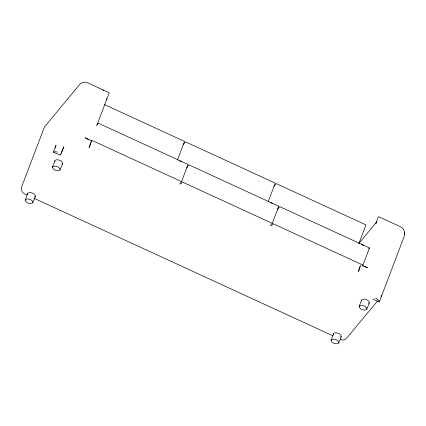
<?xml version="1.0" encoding="UTF-8"?>
<svg xmlns="http://www.w3.org/2000/svg" width="426" height="426" viewBox="0 0 426 426"><rect width="100%" height="100%" fill="white"/><g stroke="black" fill="none" stroke-linecap="round" stroke-linejoin="round"><path stroke-width="0.64" d="M90.653 142.46L90.53 143.285M404.679 234.14C404.918 231.105 403.225 227.942 400.413 226.68L378.751 216.733L378.379 216.866L375.796 223.661A8.573 7.583 39.7 0 1 376.296 222.649M379.348 301.858L404.178 236.483L404.657 234.412M404.652 234.524L404.689 234.034M359.895 266.676L359.107 269.472A13.824 1.869 -65.3 0 1 358.378 271.495L360.726 265.313M90.424 143.7L89.838 145.591A13.824 1.869 -65.3 0 1 89.109 147.609L91.691 140.809L85.179 137.816A10.884 4.856 20.8 0 1 87.421 138.998L88.251 139.536M25.171 200.05L27.807 193.223C29.543 191.886 32.03 192.792 33.739 193.761C37.594 195.822 33.153 200.151 32.733 202.941C30.299 204.539 25.736 202.994 25.171 200.05L25.395 199.565C27.828 197.973 32.392 199.517 32.956 202.456M61.514 152.284L63.889 146.682L61.307 153.477L59.928 155.139L53.42 152.146L55.998 145.346M52.419 167.258L55.06 160.432C56.796 159.095 59.283 160 60.993 160.969C64.848 163.03 60.407 167.359 59.981 170.15C57.553 171.747 52.989 170.203 52.419 167.258L52.648 166.774C55.082 165.181 59.645 166.726 60.21 169.665M97.229 124.355L109.216 92.767L87.612 82.766C84.822 81.43 81.244 82.372 79.369 84.817L44.448 127.001L21.71 186.604C20.065 190.358 23.27 194.144 26.881 194.996M177.45 160.075L184.538 141.416L104.434 104.562M179.628 183.915L181.535 181.614L188.047 164.468L98.31 123.183L96.207 125.718M268.167 201.812L275.255 183.153L185.518 141.869L183.073 144.808M270.345 225.652L272.251 223.352L278.769 206.205L189.027 164.921L186.503 167.961M358.884 243.55L365.977 224.891L276.234 183.601L273.796 186.545M331.093 340.289L333.734 333.462C335.47 332.126 337.956 333.031 339.666 334C343.521 336.055 339.08 340.39 338.659 343.18C336.226 344.778 331.662 343.228 331.093 340.289L331.322 339.804C333.755 338.207 338.319 339.756 338.883 342.696M362.207 266.01L362.973 265.089L369.486 247.943L279.749 206.658L277.219 209.698M359.123 306.566L361.759 299.739C363.5 298.402 365.987 299.308 367.697 300.277C371.547 302.332 367.105 306.667 366.685 309.457C364.251 311.055 359.688 309.505 359.123 306.566L359.352 306.081C361.78 304.483 366.344 306.033 366.914 308.972M35.369 196.114L34.66 196.961M62.622 163.323L61.914 164.17M341.295 336.354L340.587 337.2M369.321 302.63L368.618 303.477M61.371 152.577L61.094 153.136M60.593 154.095L60.172 154.798M90.956 141.341L91.798 140.33L181.535 181.614M180.832 184.096L182.514 182.067L272.251 223.352M278.002 207.127L278.769 206.205M271.548 225.833L273.236 223.804L362.973 265.089M358.841 243.454L376.914 221.706M368.719 248.864L369.486 247.943M377.745 300.761L346.482 338.377C345.007 340.496 341.998 340.465 340.028 339.064M57.542 152.114L55.22 151.725L53.713 151.922A3.014 1.342 20.8 0 0 53.415 152.146M363.703 266.325L365.045 266.724A10.884 4.856 20.8 0 1 367.468 267.688L362.143 265.238M179.825 160.815L181.465 161.571M270.542 202.552L272.187 203.309M361.259 244.29L362.904 245.046M372.729 299.052L379.236 302.045A3.014 1.342 20.8 0 0 379.374 301.752L378.655 300.335L376.35 298.573A10.485 4.681 20.8 0 0 375.434 298.051M34.133 198.33L332.775 335.731M404.689 233.272L404.657 232.788M361.53 300.218L361.567 300.783M333.505 333.941L333.542 334.506M54.832 160.911L54.869 161.475M27.578 193.702L27.615 194.267M272.432 203.506A0.634 0.282 20.8 0 1 272.379 203.724M272.219 203.293A0.634 0.282 20.8 0 1 272.358 203.41M363.165 245.275A0.634 0.282 20.8 0 1 363.128 245.445M362.936 245.03A0.634 0.282 20.8 0 1 363.09 245.163M181.503 161.555A0.634 0.282 20.8 0 1 181.662 161.986M106.91 98.294A8.573 7.583 39.7 0 1 106.489 99.759M381.781 295.234A8.573 7.583 39.7 0 1 381.132 296.587M55.529 147.593A8.573 7.583 39.7 0 1 56.035 145.367M102.607 89.966A6.789 6.007 39.7 0 1 102.943 90.136M103.273 90.328A6.789 6.007 39.7 0 1 103.593 90.53"/></g></svg>
